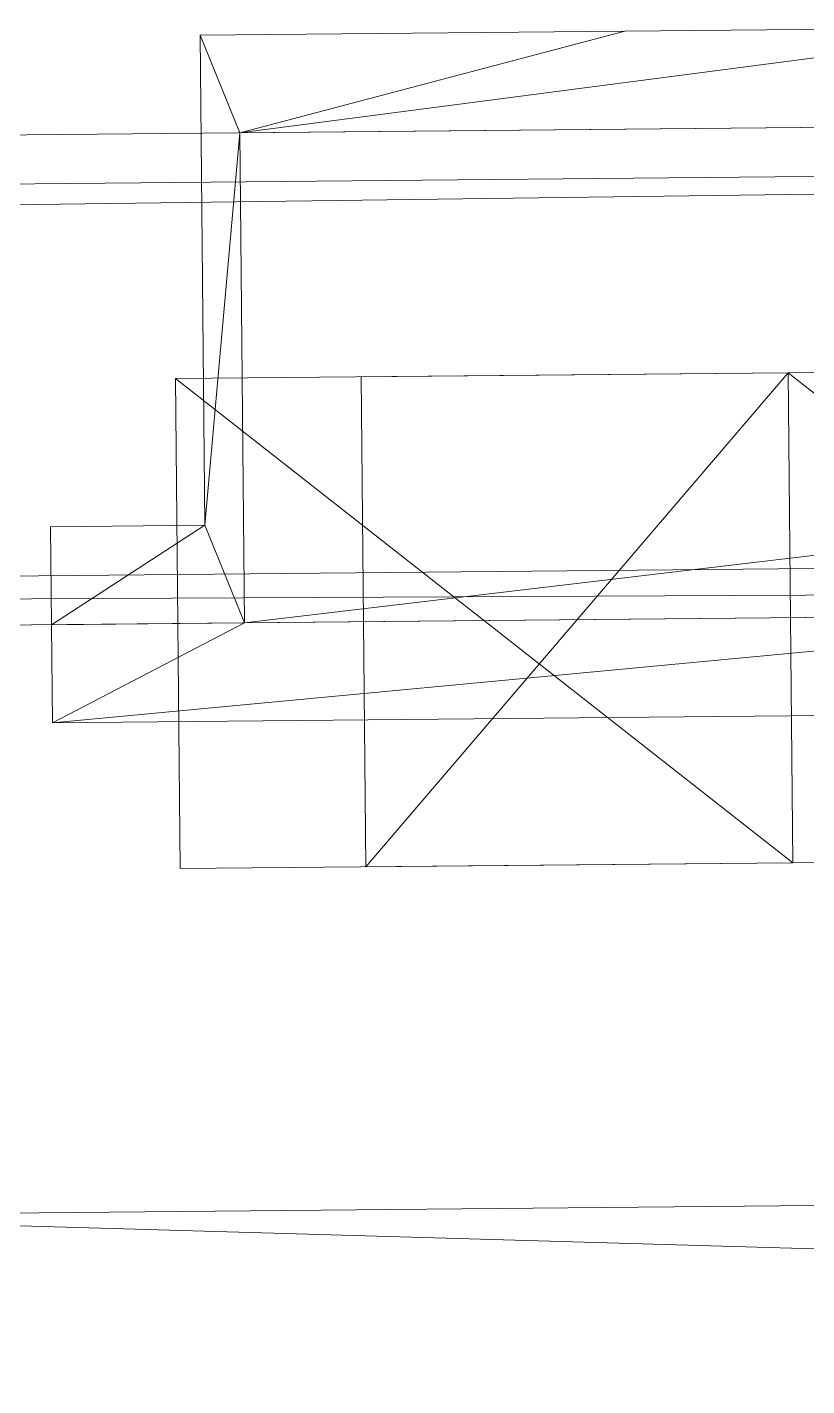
# Model space of a CAD drawing. Header units: millimetres. Extents: x -284281 to 1648660, y -821378 to -151356.
# Drawn here: x -263894.5 to -263856.3, y -271284.6 to -271218 of the extents above; entities that cross this region are included whole.
import ezdxf

# ---------------------------------------------------------------- set-up
doc = ezdxf.new("R2010")
doc.units = ezdxf.units.MM
doc.header["$MEASUREMENT"] = 0

# ---------------------------------------------------------------- blocks, each defined once
blk = doc.blocks.new('Forme_115_1')
at = {"color": 7, "linetype": 'Continuous', "lineweight": 20, "flags": 128}
blk.add_lwpolyline([(162251.167, -271235.169), (162272.082, -271234.971)], dxfattribs=at)
blk = doc.blocks.new('Forme_117_1')
at = {"color": 7, "linetype": 'Continuous', "lineweight": 20, "flags": 128}
for points in [[(162530.853, -271273.321), (162218.087, -271276.285), (162215.341, -271276.491), (162212.263, -271277.132), (162209.297, -271278.168), (162206.49, -271279.587), (162203.891, -271281.363), (162201.558, -271283.449), (162199.505, -271285.833), (162197.778, -271288.465), (162196.424, -271291.298), (162195.433, -271294.284), (162194.85, -271297.374), (162194.696, -271300.111), (162197.432, -271588.89)], [(162218.087, -271276.285), (162530.571, -271285.325), (162532.144, -271285.418), (162533.683, -271285.703), (162535.175, -271286.193), (162536.586, -271286.876), (162537.902, -271287.739), (162539.088, -271288.76), (162540.143, -271289.926), (162541.019, -271291.226), (162541.729, -271292.623), (162542.247, -271294.106), (162542.573, -271295.651), (162542.684, -271297.21), (162545.412, -271585.197), (162545.622, -271606.004)]]:
    blk.add_lwpolyline(points, dxfattribs=at)
blk = doc.blocks.new('Forme_118_1')
at = {"color": 7, "linetype": 'Continuous', "lineweight": 20, "flags": 128}
for points in [[(162284.894, -271218.049), (162264.087, -271218.246), (162243.292, -271218.443)], [(162284.894, -271218.049), (162245.222, -271223.225)], [(162264.087, -271218.246), (162245.222, -271223.225)], [(162243.52, -271242.442), (162243.292, -271218.443)], [(162245.222, -271223.225), (162243.292, -271218.443)], [(162283.044, -271222.867), (162245.222, -271223.225)], [(162245.222, -271223.225), (162243.52, -271242.442)], [(162245.449, -271247.224), (162245.222, -271223.225)], [(162235.96, -271242.514), (162243.52, -271242.442)], [(162236.051, -271252.113), (162236.005, -271247.313), (162235.96, -271242.514)], [(162243.52, -271242.442), (162236.005, -271247.313)], [(162245.449, -271247.224), (162243.52, -271242.442)], [(162283.232, -271242.751), (162245.449, -271247.224)], [(162236.005, -271247.313), (162245.449, -271247.224), (162283.271, -271246.866), (162292.727, -271246.776)], [(162292.727, -271246.776), (162236.051, -271252.113)], [(162245.449, -271247.224), (162236.051, -271252.113)], [(162292.772, -271251.576), (162236.051, -271252.113)]]:
    blk.add_lwpolyline(points, dxfattribs=at)
blk = doc.blocks.new('Forme_120_1')
at = {"color": 7, "linetype": 'Continuous', "lineweight": 20, "flags": 128}
for points in [[(161976.264, -271228.173), (162502.705, -271223.186)], [(162502.705, -271223.186), (161976.283, -271230.167)], [(161976.446, -271247.372), (162502.887, -271242.385)]]:
    blk.add_lwpolyline(points, dxfattribs=at)
blk = doc.blocks.new('Forme_121_1')
at = {"color": 7, "linetype": 'Continuous', "lineweight": 20, "flags": 128}
for points in [[(162503.63, -271220.777), (161983.193, -271225.708)], [(162503.858, -271244.776), (161983.397, -271247.243)], [(162503.858, -271244.776), (161983.42, -271249.706)]]:
    blk.add_lwpolyline(points, dxfattribs=at)
blk = doc.blocks.new('Forme_126_1')
at = {"color": 7, "linetype": 'Continuous', "lineweight": 20, "flags": 128}
for points in [[(162272.082, -271234.971), (162302.081, -271234.687)], [(162302.308, -271258.686), (162302.081, -271234.687)], [(162251.167, -271235.169), (162272.082, -271234.971)], [(162251.394, -271259.168), (162251.167, -271235.169)], [(162272.082, -271234.971), (162251.394, -271259.168)], [(162302.308, -271258.686), (162272.082, -271234.971)], [(162272.31, -271258.97), (162272.082, -271234.971)], [(162272.31, -271258.97), (162302.308, -271258.686)], [(162251.394, -271259.168), (162272.31, -271258.97)]]:
    blk.add_lwpolyline(points, dxfattribs=at)
blk = doc.blocks.new('Forme_127_1')
at = {"color": 7, "linetype": 'Continuous', "lineweight": 20, "flags": 128}
for points in [[(162272.082, -271234.971), (162242.084, -271235.255)], [(162272.31, -271258.97), (162242.084, -271235.255)], [(162242.084, -271235.255), (162242.311, -271259.254)], [(162272.31, -271258.97), (162272.082, -271234.971)], [(162242.311, -271259.254), (162272.31, -271258.97)]]:
    blk.add_lwpolyline(points, dxfattribs=at)

msp = doc.modelspace()

# ---------------------------------------------------------------- linework, layer by layer
at = {"color": 7, "linetype": 'Continuous', "lineweight": 20, "flags": 128}
for points in [[(-263844.43727, -271218.04901), (-263865.24434, -271218.24614), (-263886.03941, -271218.44315)], [(-263844.43727, -271218.04901), (-263884.11002, -271223.22509)], [(-263865.24434, -271218.24614), (-263884.11002, -271223.22509)], [(-263885.81205, -271242.44207), (-263886.03941, -271218.44315)], [(-263884.11002, -271223.22509), (-263886.03941, -271218.44315)], [(-263625.70156, -271220.77693), (-264146.13864, -271225.70754)], [(-263846.28771, -271222.86676), (-263884.11002, -271223.22509)], [(-264153.06728, -271228.17329), (-263626.62678, -271223.18581)], [(-263626.62678, -271223.18581), (-264153.04839, -271230.1668)], [(-263884.11002, -271223.22509), (-263885.81205, -271242.44207)], [(-263883.88266, -271247.22401), (-263884.11002, -271223.22509)], [(-263857.24953, -271234.97115), (-263827.25087, -271234.68694)], [(-263857.24953, -271234.97115), (-263887.24819, -271235.25536)], [(-263857.02217, -271258.97007), (-263887.24819, -271235.25536)], [(-263887.24819, -271235.25536), (-263887.02083, -271259.25428)], [(-263878.1646, -271235.1693), (-263857.24953, -271234.97115)], [(-263877.93723, -271259.16822), (-263878.1646, -271235.1693)], [(-263857.24953, -271234.97115), (-263877.93723, -271259.16822)], [(-263827.02351, -271258.68587), (-263857.24953, -271234.97115)], [(-263857.02217, -271258.97007), (-263857.24953, -271234.97115)], [(-263857.02217, -271258.97007), (-263857.24953, -271234.97115)], [(-264152.88538, -271247.37242), (-263626.44489, -271242.38494)], [(-263893.37171, -271242.51369), (-263885.81205, -271242.44207)], [(-263893.28076, -271252.11326), (-263893.32623, -271247.31348), (-263893.37171, -271242.51369)], [(-263885.81205, -271242.44207), (-263893.32623, -271247.31348)], [(-263883.88266, -271247.22401), (-263885.81205, -271242.44207)], [(-263846.09933, -271242.75076), (-263883.88266, -271247.22401)], [(-263625.47419, -271244.77586), (-264145.93462, -271247.24298)], [(-263625.47419, -271244.77586), (-264145.91128, -271249.70646)], [(-263893.32623, -271247.31348), (-263883.88266, -271247.22401), (-263846.06034, -271246.86568), (-263836.60477, -271246.7761)], [(-263836.60477, -271246.7761), (-263893.28076, -271252.11326)], [(-263883.88266, -271247.22401), (-263893.28076, -271252.11326)], [(-263836.55929, -271251.57588), (-263893.28076, -271252.11326)], [(-263857.02217, -271258.97007), (-263827.02351, -271258.68587)], [(-263887.02083, -271259.25428), (-263857.02217, -271258.97007)], [(-263877.93723, -271259.16822), (-263857.02217, -271258.97007)], [(-263598.47855, -271273.32139), (-263911.24458, -271276.28453), (-263913.99076, -271276.49055), (-263917.06882, -271277.13174), (-263920.03514, -271278.16789), (-263922.84183, -271279.58654), (-263925.44111, -271281.36325), (-263927.77345, -271283.44944), (-263929.82697, -271285.833), (-263931.5541, -271288.46548), (-263932.90733, -271291.29843), (-263933.89909, -271294.28395), (-263934.48184, -271297.37361), (-263934.63592, -271300.1112), (-263931.90003, -271588.89024)], [(-263911.24458, -271276.28453), (-263598.76085, -271285.32461), (-263597.18789, -271285.41771), (-263595.64912, -271285.70314), (-263594.15641, -271286.19303), (-263592.74588, -271286.87569), (-263591.42964, -271287.73926), (-263590.24392, -271288.76008), (-263589.18882, -271289.92613), (-263588.31247, -271291.22589), (-263587.6032, -271292.62323), (-263587.08513, -271294.10639), (-263586.75847, -271295.65137), (-263586.6477, -271297.21039), (-263583.91932, -271585.19747), (-263583.7102, -271606.00442)]]:
    msp.add_lwpolyline(points, dxfattribs=at)

# ---------------------------------------------------------------- block references
at = {"linetype": 'Continuous', "lineweight": 0}
for name in ['Forme_118_1', 'Forme_121_1', 'Forme_120_1', 'Forme_126_1', 'Forme_127_1', 'Forme_115_1', 'Forme_117_1']:
    msp.add_blockref(name, (-426129.3317, 0), dxfattribs=at)

doc.saveas('drawing.dxf')
